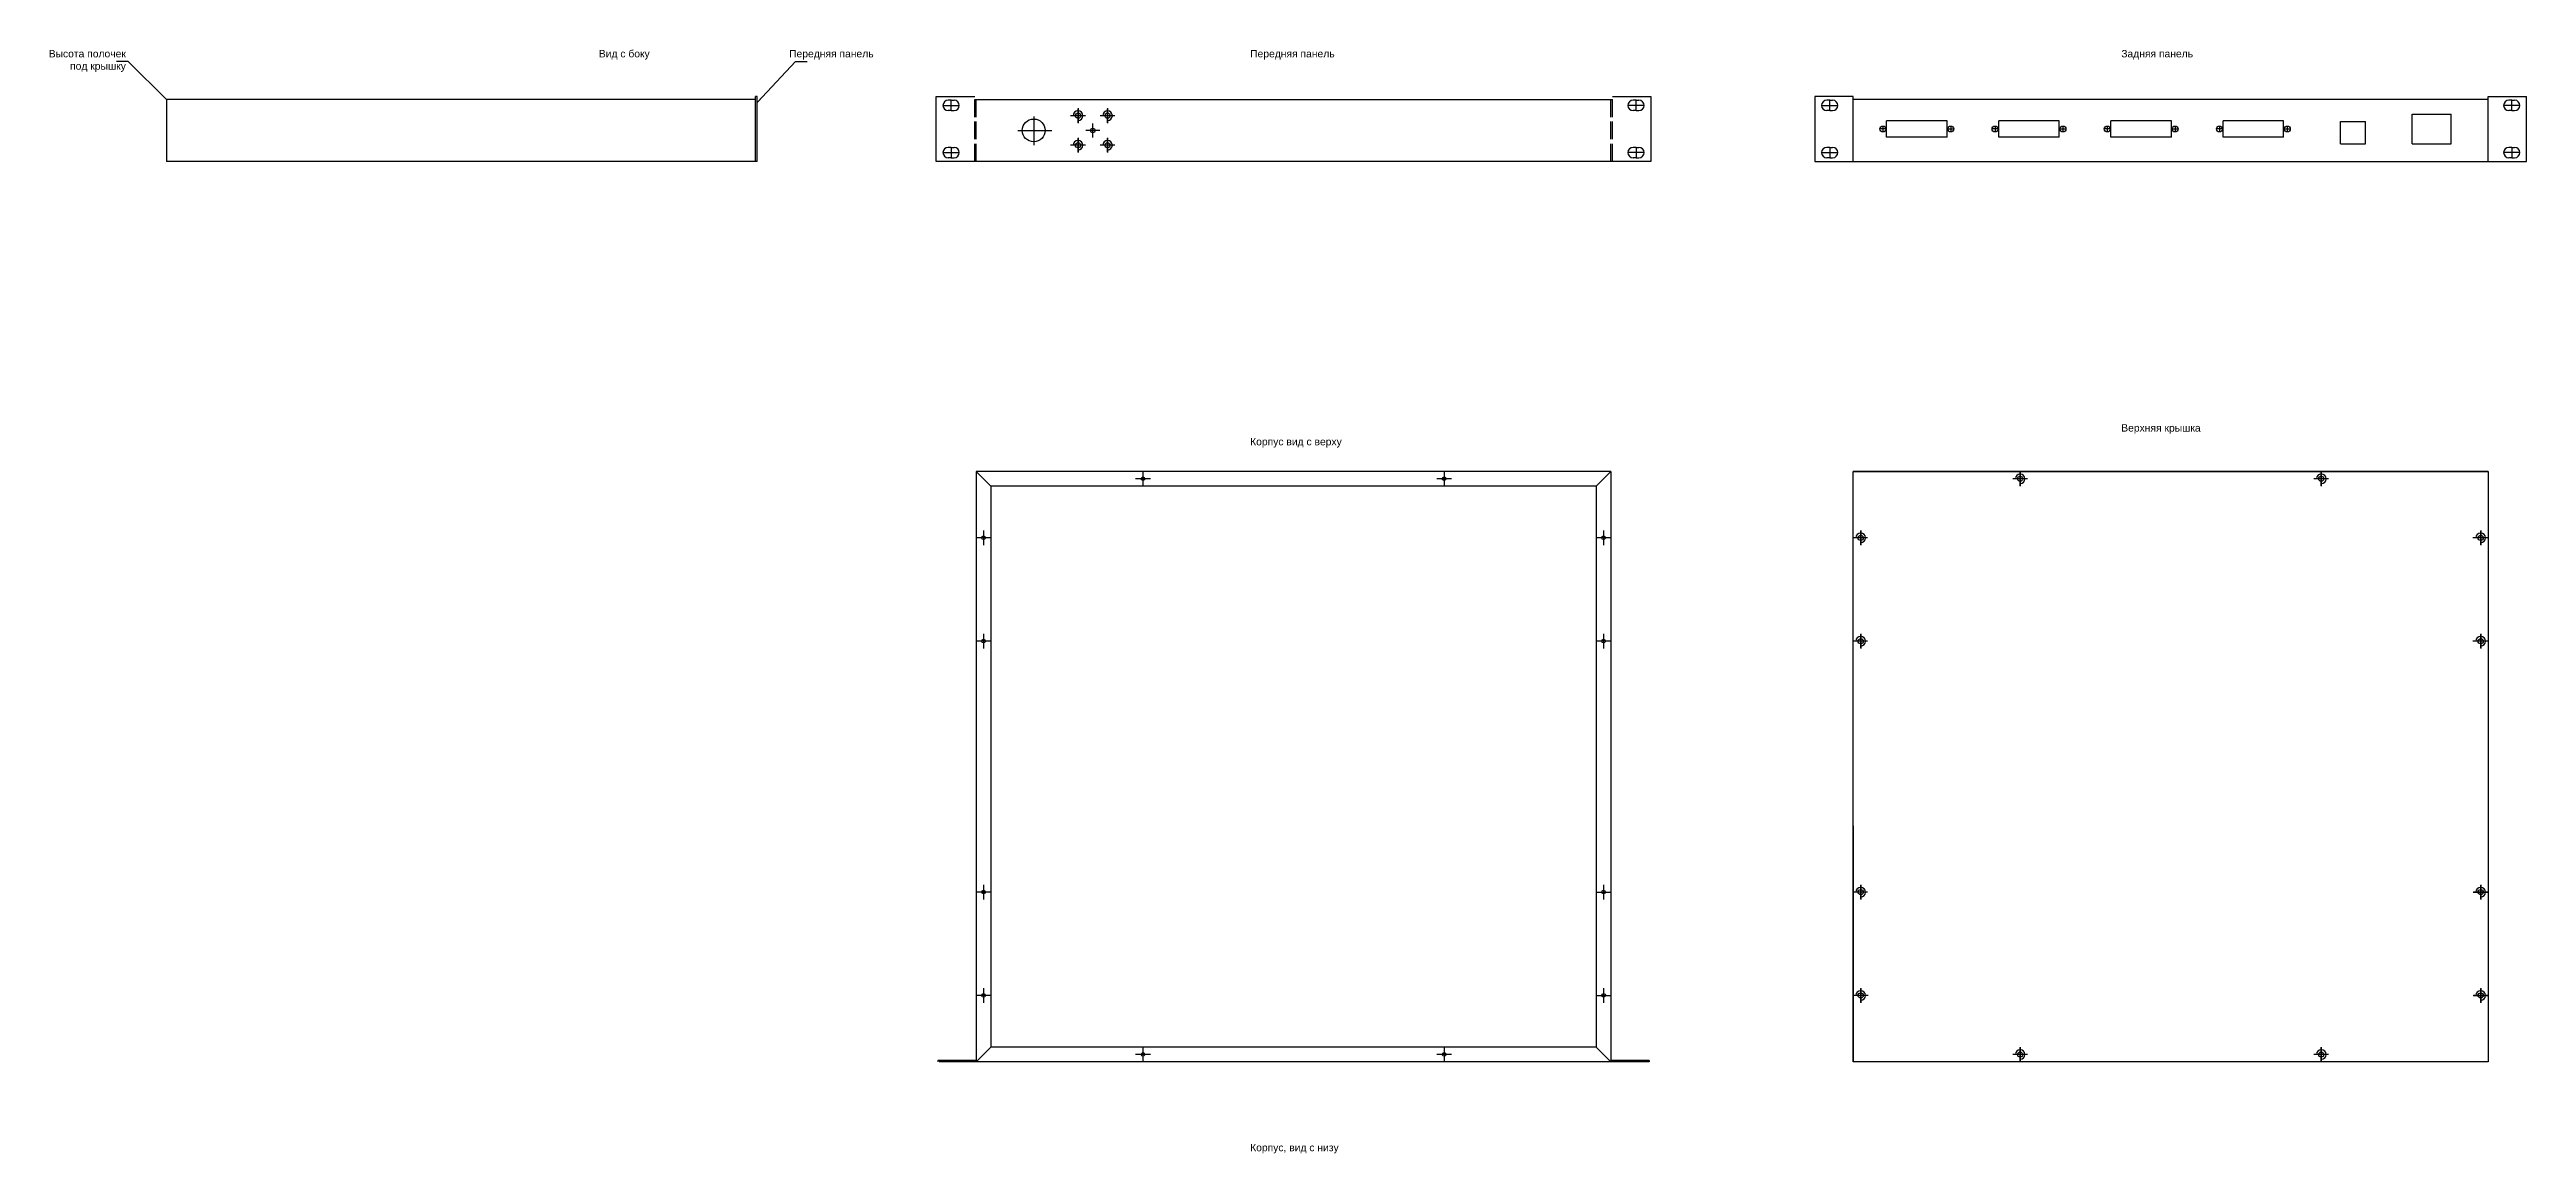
# Model space of a CAD drawing. Header units: millimetres. Extents: x 1397 to 3075, y -623 to 1076.
# Drawn here: x 1397 to 3075, y 328 to 1076 of the extents above; entities that cross this region are included whole.
import ezdxf

# ---------------------------------------------------------------- set-up
doc = ezdxf.new("R2010")
doc.units = ezdxf.units.MM
doc.linetypes.add('ACAD_ISO02W100', pattern=[15, 12, -3])
doc.styles.add('QCADDimTextStyle', font='txt')
doc.styles.add('textstyle11', font='')
doc.styles.add('textstyle12', font='')
doc.styles.add('textstyle13', font='')
doc.styles.add('textstyle14', font='')
doc.styles.add('textstyle15', font='')
doc.styles.add('textstyle16', font='')
doc.styles.add('textstyle17', font='')
doc.styles.add('textstyle19', font='')
doc.styles.get('textstyle11').set_extended_font_data('Arial')
doc.styles.get('textstyle12').set_extended_font_data('Arial')
doc.styles.get('textstyle13').set_extended_font_data('Arial')
doc.styles.get('textstyle14').set_extended_font_data('Arial')
doc.styles.get('textstyle15').set_extended_font_data('Arial')
doc.styles.get('textstyle16').set_extended_font_data('Arial')
doc.styles.get('textstyle17').set_extended_font_data('Arial')
doc.styles.get('textstyle19').set_extended_font_data('Arial')
doc.dimstyles.new('QCADDimStyle', dxfattribs={"dimtxt": 2.5, "dimasz": 2.5, "dimexe": 1.25, "dimexo": 0.625, "dimtad": 1, "dimtoh": 1, "dimdec": 4, "dimzin": 0, "dimdsep": 46, "dimtxsty": 'QCADDimTextStyle', "dimcen": 0.09, "dimadec": 0, "dimazin": 0, "dimtfac": 1, "dimtdec": 4, "dimtofl": 0, "dimtmove": 0, "dimatfit": 3, "dimfxl": 1, "dimtolj": 1, "dimtzin": 0, "dimarcsym": 0})

# ---------------------------------------------------------------- blocks, each defined once
blk = doc.blocks.new('DB25holl')
for p, q in [((2, 0), (-2, 0)), ((0, 2), (0, -2)), ((43.5, 5.5), (2.5, 5.5)), ((2.5, -5.5), (2.5, 5.5)), ((43.5, -5.5), (43.5, 5.5)), ((46, 2), (46, -2)), ((43.5, -5.5), (2.5, -5.5)), ((44, 0), (48, 0))]:
    blk.add_line(p, q)
for centre in [(0, 0), (46, 0)]:
    blk.add_circle(centre, 2)
blk = doc.blocks.new('PWR_hole')
for p, q in [((-26.5, 20), (0, 20)), ((-26.5, 0), (-26.5, 20)), ((0, 0), (0, 20)), ((-26.5, 0), (0, 0))]:
    blk.add_line(p, q)

msp = doc.modelspace()

# ---------------------------------------------------------------- linework, layer by layer
for p, q in [((1875.6, 1042.5), (1476.6, 1042.5)), ((1476.6, 1042.5), (1476.6, 1000.5)), ((1875.6, 1000.5), (1875.6, 1044.5)), ((1876.6, 1044.5), (1875.6, 1044.5)), ((1876.6, 1000.5), (1876.6, 1044.5)), ((1998, 1000.5), (1998, 1044.5)), ((1998, 1044.5), (2024, 1044.5)), ((2008, 1042), (2006, 1042)), ((2008, 1042), (2010, 1042)), ((2008, 1035), (2008, 1042)), ((2024, 1042.5), (2456, 1042.5)), ((2456, 1044.5), (2482, 1044.5)), ((2472, 1042), (2470, 1042)), ((2472, 1042), (2474, 1042)), ((2472, 1035), (2472, 1042)), ((2482, 1044.5), (2482, 1000.5)), ((2593.2, 1044.5), (2593.2, 1000.5)), ((2619.2, 1044.5), (2593.2, 1044.5)), ((2603.2, 1042), (2601.2, 1042)), ((2603.2, 1042), (2605.2, 1042)), ((2603.2, 1035), (2603.2, 1042)), ((2619.2, 1000.5), (2619.2, 1044.5)), ((3049.2, 1042.5), (2619.2, 1042.5)), ((3049.2, 1000.5), (3049.2, 1044.5)), ((3049.2, 1044.5), (3075.2, 1044.5)), ((3065.2, 1042), (3063.2, 1042)), ((3065.2, 1035), (3065.2, 1042)), ((3065.2, 1042), (3067.2, 1042)), ((3075.2, 1000.5), (3075.2, 1044.5)), ((2002.5, 1038.5), (2013.5, 1038.5)), ((2008, 1035), (2006, 1035)), ((2008, 1035), (2010, 1035)), ((2064, 1031), (2064, 1011.6)), ((2099, 1031.5), (2089, 1031.5)), ((2098.7, 1031.5), (2089.2, 1031.5)), ((2095.7, 1031.5), (2092.2, 1031.5)), ((2094, 1036.5), (2094, 1026.5)), ((2094, 1026.7), (2094, 1036.2)), ((2094, 1029.7), (2094, 1033.2)), ((2104, 1016.7), (2104, 1026.2)), ((2119, 1031.5), (2109, 1031.5)), ((2118.7, 1031.5), (2109.2, 1031.5)), ((2115.7, 1031.5), (2112.2, 1031.5)), ((2114, 1036.5), (2114, 1026.5)), ((2114, 1026.7), (2114, 1036.2)), ((2114, 1029.7), (2114, 1033.2)), ((2477.5, 1038.5), (2466.5, 1038.5)), ((2472, 1035), (2470, 1035)), ((2472, 1035), (2474, 1035)), ((2597.7, 1038.5), (2608.7, 1038.5)), ((2603.2, 1035), (2601.2, 1035)), ((2603.2, 1035), (2605.2, 1035)), ((2949.2, 1027.5), (2966.2, 1027.5)), ((2949.2, 1012.5), (2949.2, 1027.5)), ((2966.2, 1012.5), (2966.2, 1027.5)), ((3070.7, 1038.5), (3059.7, 1038.5)), ((3065.2, 1035), (3063.2, 1035)), ((3065.2, 1035), (3067.2, 1035)), ((2008, 1010), (2006, 1010)), ((2008, 1010), (2008, 1003)), ((2008, 1010), (2010, 1010)), ((2053.3, 1021.5), (2076.2, 1021.5)), ((2099, 1011.5), (2089, 1011.5)), ((2098.7, 1011.5), (2089.2, 1011.5)), ((2095.7, 1011.5), (2092.2, 1011.5)), ((2094, 1016.5), (2094, 1006.5)), ((2094, 1006.7), (2094, 1016.2)), ((2094, 1009.7), (2094, 1013.2)), ((2108.7, 1021.5), (2099.2, 1021.5)), ((2119, 1011.5), (2109, 1011.5)), ((2118.7, 1011.5), (2109.2, 1011.5)), ((2115.7, 1011.5), (2112.2, 1011.5)), ((2114, 1016.5), (2114, 1006.5)), ((2114, 1006.7), (2114, 1016.2)), ((2114, 1009.7), (2114, 1013.2)), ((2472, 1010), (2470, 1010)), ((2472, 1010), (2472, 1003)), ((2472, 1010), (2474, 1010)), ((2603.2, 1010), (2601.2, 1010)), ((2603.2, 1010), (2605.2, 1010)), ((2603.2, 1010), (2603.2, 1003)), ((2949.2, 1012.5), (2966.2, 1012.5)), ((3065.2, 1010), (3063.2, 1010)), ((3065.2, 1010), (3065.2, 1003)), ((3065.2, 1010), (3067.2, 1010)), ((1876.6, 1000.5), (1476.6, 1000.5)), ((2482, 1000.5), (1998, 1000.5)), ((2002.5, 1006.5), (2013.5, 1006.5)), ((2008, 1003), (2006, 1003)), ((2008, 1003), (2010, 1003)), ((2477.5, 1006.5), (2466.5, 1006.5)), ((2472, 1003), (2470, 1003)), ((2472, 1003), (2474, 1003)), ((2593.2, 1000.5), (3075.2, 1000.5)), ((2597.7, 1006.5), (2608.7, 1006.5)), ((2603.2, 1003), (2601.2, 1003)), ((2603.2, 1003), (2605.2, 1003)), ((3070.7, 1006.5), (3059.7, 1006.5)), ((3065.2, 1003), (3063.2, 1003)), ((3065.2, 1003), (3067.2, 1003)), ((2455, 790.5), (2025, 790.5)), ((2025, 790.5), (2025, 390.5)), ((2035, 780.5), (2025, 790.5)), ((2138, 790.5), (2138, 780.5)), ((2342, 790.5), (2342, 780.5)), ((2445, 780.5), (2455, 790.5)), ((2455, 790.5), (2455, 390.5)), ((3049.2, 790.5), (2619.2, 790.5)), ((2619.2, 790.5), (3049.2, 790.5)), ((2619.2, 390.5), (2619.2, 790.5)), ((2732.2, 790.5), (2732.2, 780.5)), ((2732.2, 780.7), (2732.2, 790.2)), ((2936.2, 790.5), (2936.2, 780.5)), ((2936.2, 780.7), (2936.2, 790.2)), ((3049.2, 790.5), (3049.2, 390.5)), ((2445, 780.5), (2035, 780.5)), ((2035, 780.5), (2035, 400.5)), ((2143, 785.5), (2133, 785.5)), ((2347, 785.5), (2337, 785.5)), ((2445, 780.5), (2445, 400.5)), ((2737.2, 785.5), (2727.2, 785.5)), ((2736.9, 785.5), (2727.4, 785.5)), ((2733.9, 785.5), (2730.4, 785.5)), ((2732.2, 783.7), (2732.2, 787.2)), ((2941.2, 785.5), (2931.2, 785.5)), ((2940.9, 785.5), (2931.4, 785.5)), ((2937.9, 785.5), (2934.4, 785.5)), ((2936.2, 783.7), (2936.2, 787.2)), ((2035, 745.5), (2025, 745.5)), ((2030, 750.5), (2030, 740.5)), ((2455, 745.5), (2445, 745.5)), ((2450, 750.5), (2450, 740.5)), ((2628.9, 745.5), (2618.9, 745.5)), ((2628.9, 745.5), (2618.9, 745.5)), ((2628.7, 745.5), (2619.2, 745.5)), ((2628.7, 745.5), (2619.2, 745.5)), ((2625.7, 745.5), (2622.2, 745.5)), ((2625.7, 745.5), (2622.2, 745.5)), ((2624.2, 750.5), (2624.2, 740.5)), ((2624.2, 750.5), (2624.2, 740.5)), ((2624.2, 740.8), (2624.2, 750.2)), ((2624.2, 740.8), (2624.2, 750.2)), ((2624.2, 743.8), (2624.2, 747.2)), ((2624.2, 743.8), (2624.2, 747.2)), ((3048.9, 745.5), (3038.9, 745.5)), ((3048.9, 745.5), (3038.9, 745.5)), ((3048.7, 745.5), (3039.2, 745.5)), ((3048.7, 745.5), (3039.2, 745.5)), ((3045.7, 745.5), (3042.2, 745.5)), ((3045.7, 745.5), (3042.2, 745.5)), ((3044.2, 750.5), (3044.2, 740.5)), ((3044.2, 750.5), (3044.2, 740.5)), ((3044.2, 740.8), (3044.2, 750.2)), ((3044.2, 740.8), (3044.2, 750.2)), ((3044.2, 743.8), (3044.2, 747.2)), ((3044.2, 743.8), (3044.2, 747.2)), ((2035, 675.5), (2025, 675.5)), ((2030, 680.5), (2030, 670.5)), ((2455, 675.5), (2445, 675.5)), ((2450, 680.5), (2450, 670.5)), ((2628.9, 675.5), (2618.9, 675.5)), ((2628.9, 675.5), (2618.9, 675.5)), ((2628.7, 675.5), (2619.2, 675.5)), ((2628.7, 675.5), (2619.2, 675.5)), ((2625.7, 675.5), (2622.2, 675.5)), ((2625.7, 675.5), (2622.2, 675.5)), ((2624.2, 680.5), (2624.2, 670.5)), ((2624.2, 680.5), (2624.2, 670.5)), ((2624.2, 670.8), (2624.2, 680.2)), ((2624.2, 670.8), (2624.2, 680.2)), ((2624.2, 673.8), (2624.2, 677.2)), ((2624.2, 673.8), (2624.2, 677.2)), ((3048.9, 675.5), (3038.9, 675.5)), ((3048.9, 675.5), (3038.9, 675.5)), ((3048.7, 675.5), (3039.2, 675.5)), ((3048.7, 675.5), (3039.2, 675.5)), ((3045.7, 675.5), (3042.2, 675.5)), ((3045.7, 675.5), (3042.2, 675.5)), ((3044.2, 680.5), (3044.2, 670.5)), ((3044.2, 680.5), (3044.2, 670.5)), ((3044.2, 670.8), (3044.2, 680.2)), ((3044.2, 670.8), (3044.2, 680.2)), ((3044.2, 673.8), (3044.2, 677.2)), ((3044.2, 673.8), (3044.2, 677.2)), ((2619.2, 550.5), (2619.2, 390.5)), ((3049.2, 550.5), (3049.2, 390.5)), ((2035, 505.5), (2025, 505.5)), ((2030, 510.5), (2030, 500.5)), ((2445, 505.5), (2455, 505.5)), ((2450, 510.5), (2450, 500.5)), ((2628.9, 505.5), (2618.9, 505.5)), ((2628.7, 505.5), (2619.2, 505.5)), ((2625.7, 505.5), (2622.2, 505.5)), ((2624.2, 510.5), (2624.2, 500.5)), ((2624.2, 500.8), (2624.2, 510.2)), ((2624.2, 503.8), (2624.2, 507.2)), ((3039.2, 505.5), (3049.2, 505.5)), ((3048.9, 505.5), (3039.4, 505.5)), ((3045.9, 505.5), (3042.4, 505.5)), ((3044.2, 510.5), (3044.2, 500.5)), ((3044.2, 500.8), (3044.2, 510.2)), ((3044.2, 503.8), (3044.2, 507.2)), ((2030, 440.5), (2030, 430.5)), ((2450, 440.5), (2450, 430.5)), ((2624.2, 440.5), (2624.2, 430.5)), ((2624.2, 430.8), (2624.2, 440.2)), ((2624.2, 433.8), (2624.2, 437.2)), ((3044.2, 440.5), (3044.2, 430.5)), ((3044.2, 430.8), (3044.2, 440.2)), ((3044.2, 433.8), (3044.2, 437.2)), ((2035, 435.5), (2025, 435.5)), ((2445, 435.5), (2455, 435.5)), ((2629.2, 435.5), (2619.2, 435.5)), ((2628.9, 435.5), (2619.4, 435.5)), ((2625.9, 435.5), (2622.4, 435.5)), ((3039.2, 435.5), (3049.2, 435.5)), ((3048.9, 435.5), (3039.4, 435.5)), ((3045.9, 435.5), (3042.4, 435.5)), ((2025, 391.5), (1999, 391.5)), ((1999, 391.5), (1999, 390.5)), ((2481, 390.5), (2000, 390.5)), ((2035, 400.5), (2025, 390.5)), ((2445, 400.5), (2035, 400.5)), ((2143, 395.5), (2133, 395.5)), ((2138, 400.5), (2138, 390.5)), ((2347, 395.5), (2337, 395.5)), ((2342, 400.5), (2342, 390.5)), ((2445, 400.5), (2455, 390.5)), ((2481, 391.5), (2455, 391.5)), ((2481, 391.5), (2481, 390.5)), ((3049.2, 390.5), (2619.2, 390.5)), ((2737.2, 395.5), (2727.2, 395.5)), ((2736.9, 395.5), (2727.4, 395.5)), ((2733.9, 395.5), (2730.4, 395.5)), ((2732.2, 400.5), (2732.2, 390.5)), ((2732.2, 390.7), (2732.2, 400.2)), ((2732.2, 393.7), (2732.2, 397.2)), ((2941.2, 395.5), (2931.2, 395.5)), ((2940.9, 395.5), (2931.4, 395.5)), ((2937.9, 395.5), (2934.4, 395.5)), ((2936.2, 400.5), (2936.2, 390.5)), ((2936.2, 390.7), (2936.2, 400.2)), ((2936.2, 393.7), (2936.2, 397.2))]:
    msp.add_line(p, q)
at = {"linetype": 'ACAD_ISO02W100'}
for p, q in [((2024, 1000.5), (2024, 1044.5)), ((2025, 1000.5), (2025, 1042.5)), ((2455, 1000.5), (2455, 1042.5)), ((2456, 1000.5), (2456, 1044.5))]:
    msp.add_line(p, q, dxfattribs=at)
for centre, radius in [((2064, 1021.5), 7.75), ((2094, 1031.5), 1.75), ((2114, 1031.5), 1.75), ((2094, 1011.5), 1.75), ((2104, 1021.5), 1.5), ((2114, 1011.5), 1.75), ((2138, 785.6), 1.25), ((2342, 785.6), 1.25), ((2732.2, 785.5), 1.75), ((2936.2, 785.5), 1.75), ((2030, 745.6), 1.25), ((2450, 745.6), 1.25), ((2624.2, 745.5), 1.75), ((2624.2, 745.5), 1.75), ((3044.2, 745.5), 1.75), ((3044.2, 745.5), 1.75), ((2030, 675.6), 1.25), ((2450, 675.6), 1.25), ((2624.2, 675.5), 1.75), ((2624.2, 675.5), 1.75), ((3044.2, 675.5), 1.75), ((3044.2, 675.5), 1.75), ((2030, 505.6), 1.25), ((2450, 505.6), 1.25), ((2624.2, 505.5), 1.75), ((3044.2, 505.5), 1.75), ((2030, 435.5), 1.25), ((2450, 435.6), 1.25), ((2624.2, 435.5), 1.75), ((3044.2, 435.5), 1.75), ((2138, 395.6), 1.25), ((2342, 395.6), 1.25), ((2732.2, 395.5), 1.75), ((2936.2, 395.5), 1.75)]:
    msp.add_circle(centre, radius)
for centre, radius, start, end in [((2006, 1038.5), 3.5, 90, 270), ((2010, 1038.5), 3.5, 270, 90), ((2470, 1038.5), 3.5, 90, 270), ((2474, 1038.5), 3.5, 270, 90), ((2601.2, 1038.5), 3.5, 90, 270), ((2605.2, 1038.5), 3.5, 270, 90), ((3063.2, 1038.5), 3.5, 90, 270), ((3067.2, 1038.5), 3.5, 270, 90), ((2094, 1031.5), 3.25, 270, 180), ((2114, 1031.5), 3.25, 270, 180), ((2006, 1006.5), 3.5, 90, 270), ((2010, 1006.5), 3.5, 270, 90), ((2094, 1011.5), 3.25, 270, 180), ((2114, 1011.5), 3.25, 270, 180), ((2470, 1006.5), 3.5, 90, 270), ((2474, 1006.5), 3.5, 270, 90), ((2601.2, 1006.5), 3.5, 90, 270), ((2605.2, 1006.5), 3.5, 270, 90), ((3063.2, 1006.5), 3.5, 90, 270), ((3067.2, 1006.5), 3.5, 270, 90), ((2732.2, 785.5), 3.25, 270, 180), ((2936.2, 785.5), 3.25, 270, 180), ((2624.2, 745.5), 3.25, 270, 180), ((2624.2, 745.5), 3.25, 270, 180), ((3044.2, 745.5), 3.25, 270, 180), ((3044.2, 745.5), 3.25, 270, 180), ((2624.2, 675.5), 3.25, 270, 180), ((2624.2, 675.5), 3.25, 270, 180), ((3044.2, 675.5), 3.25, 270, 180), ((3044.2, 675.5), 3.25, 270, 180), ((2624.2, 505.5), 3.25, 270, 180), ((3044.2, 505.5), 3.25, 270, 180), ((2624.2, 435.5), 3.25, 270, 180), ((3044.2, 435.5), 3.25, 270, 180), ((2732.2, 395.5), 3.25, 270, 180), ((2936.2, 395.5), 3.25, 270, 180)]:
    msp.add_arc(centre, radius, start, end)

# ---------------------------------------------------------------- block references
for name, p in [('DB25holl', (2639.2, 1022.5)), ('DB25holl', (2715.2, 1022.5)), ('DB25holl', (2791.2, 1022.5)), ('DB25holl', (2867.2, 1022.5)), ('PWR_hole', (3024.2, 1012.5))]:
    msp.add_blockref(name, p)

# ---------------------------------------------------------------- texts
at = {"char_height": 5}
for s, insert, width, attachment_point, style in [('Высота полочек под крышку ', (1449, 1076), 57.183, 3, 'textstyle19'), ('Вид с боку', (1769.4, 1076), 57.183, 1, 'textstyle16'), ('Передняя панель', (1898.3, 1076), 57.183, 1, 'textstyle17'), ('Передняя панель', (2210.6, 1076), 57.183, 1, 'textstyle13'), ('Задняя панель', (2800.7, 1076), 57.183, 1, 'textstyle11'), ('Верхняя крышка', (2800.7, 822.5), 57.183, 1, 'textstyle12'), ('Корпус вид с верху', (2210.6, 813.2), 88.616, 1, 'textstyle14'), ('Корпус, вид с низу', (2210.6, 335), 82.644, 1, 'textstyle15')]:
    msp.add_mtext(s, dxfattribs=dict(at, insert=insert, width=width, attachment_point=attachment_point, style=style))

# ---------------------------------------------------------------- leaders
for points in [[(1476.6, 1042.5), (1450.6, 1068.1), (1442.6, 1068.1)], [(1876.9, 1040.7), (1902.6, 1068.1), (1910.6, 1068.1)]]:
    msp.add_leader(points, dimstyle='QCADDimStyle')

doc.saveas('drawing.dxf')
